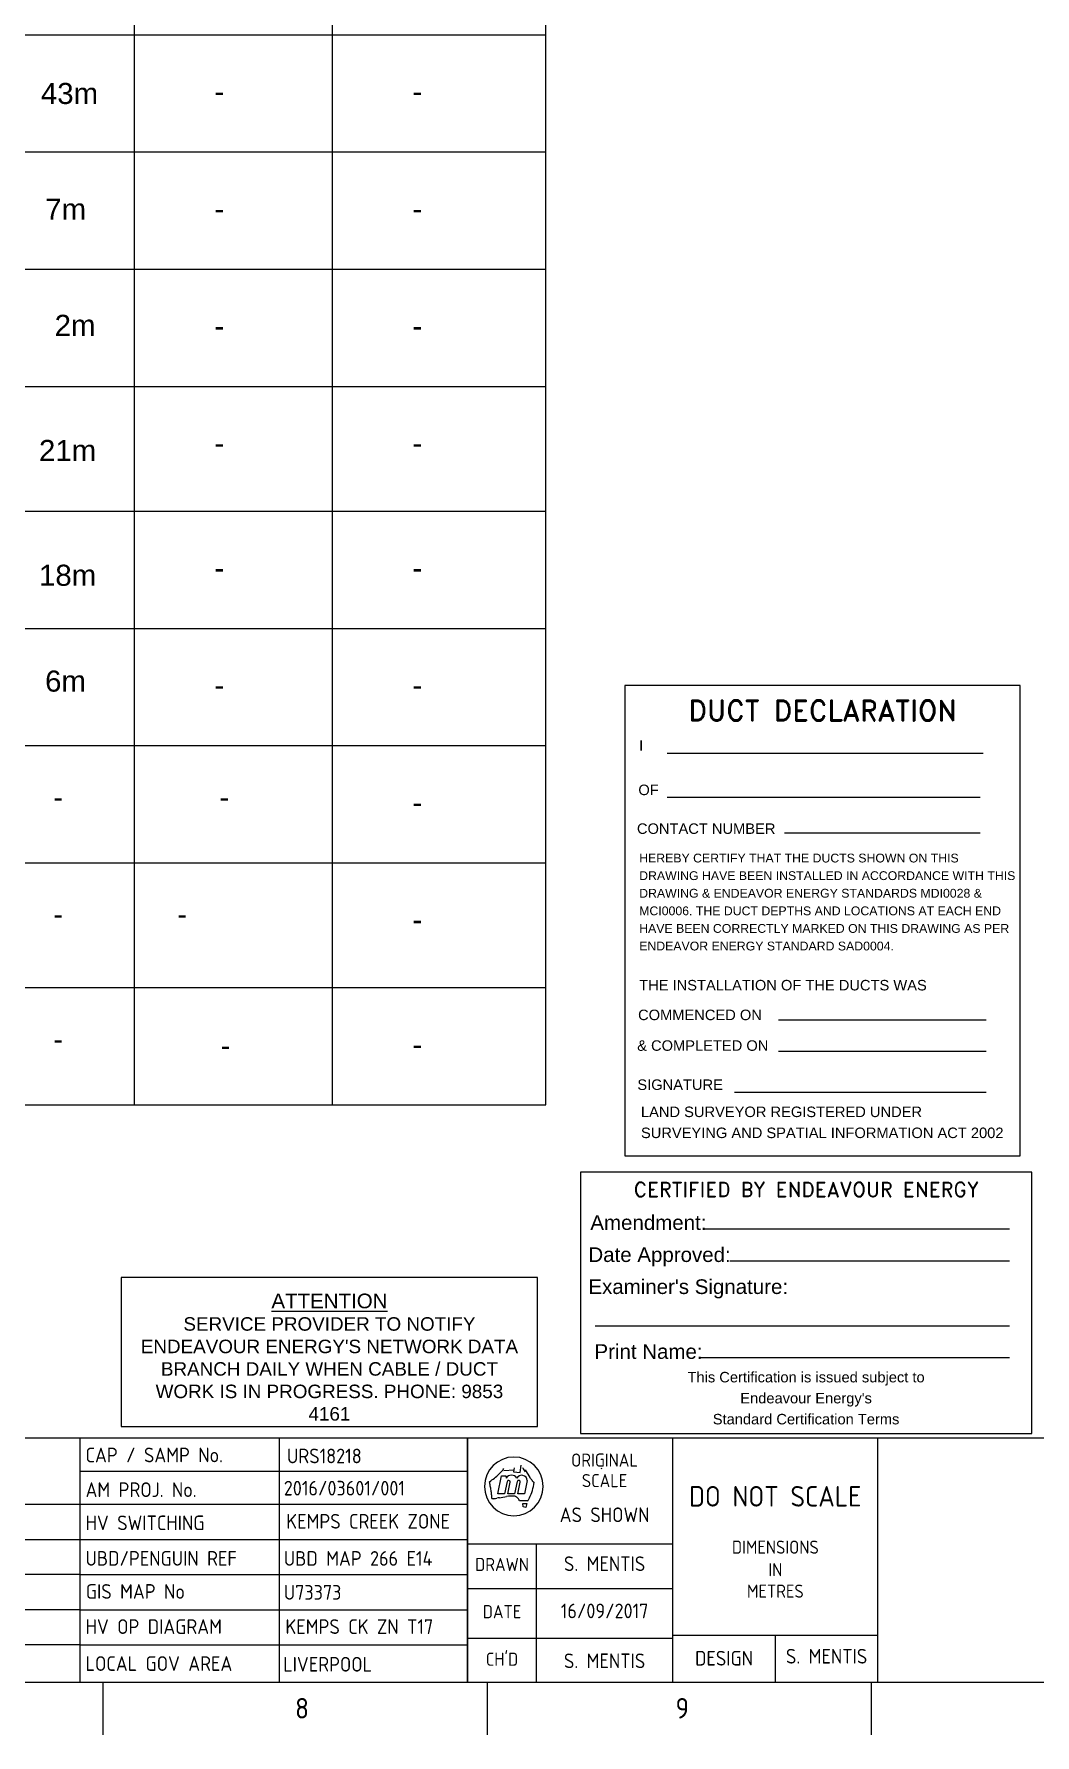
# Paper-space layout 'A1_DET_2' of a CAD drawing. Header units: metres. Extents: x -30 to 845, y -333 to 581.
# Drawn here: x 461.4 to 632.1, y -5.4 to 284.6 of the extents above; entities that cross this region are included whole.
import ezdxf
from ezdxf.enums import TextEntityAlignment as Align

# ---------------------------------------------------------------- set-up
doc = ezdxf.new("R2010")
doc.units = ezdxf.units.M
doc.layers.get('0').update_dxf_attribs({"color": 6})
doc.layers.add('Notes', color=7, linetype='Continuous')
doc.layers.add('SupportsUG_SP_EXT', color=7, linetype='Continuous')
doc.styles.add('Elec', font='romand__.ttf')
doc.styles.add('iecISOCP', font='isocp.shx')
doc.styles.get("Standard").update_dxf_attribs({"font": 'arial.ttf'})

# ---------------------------------------------------------------- blocks, each defined once
blk = doc.blocks.new('Note_Notify Integral')
at = {"layer": 'Notes'}
blk.add_lwpolyline([(0, 0), (71, 0), (71, 25.42), (0, 25.42)], close=True, dxfattribs=at)
at = {"layer": 'Notes', "style": 'iecISOCP'}
for s, insert, char_height, width, attachment_point in [('{\\fArial|b0|i0|c0|p34;\\LATTENTION}', (35.5, 22.68), 2.5, 16.7, 2), ("{\\fArial|b0|i0|c0|p34;SERVICE PROVIDER TO NOTIFY ENDEAVOUR ENERGY'S NETWORK DATA BRANCH DAILY WHEN CABLE / DUCT WORK IS IN PROGRESS. PHONE: 9853 4161}", (35.5, 9.82), 2.3, 66.4, 5)]:
    blk.add_mtext(s, dxfattribs=dict(at, insert=insert, char_height=char_height, width=width, attachment_point=attachment_point))
blk = doc.blocks.new('A1_FRAME_TITLE')
at = {"layer": 'Notes', "color": 3, "linetype": 'Continuous'}
for p, q in [((478.24, 47.62), (478.24, 5.97)), ((544.37, 47.62), (544.37, 5.97)), ((544.37, 41.97), (544.37, 5.97))]:
    blk.add_line(p, q, dxfattribs=at)
at = {"layer": 'Notes', "color": 7}
for p, q in [((512.26, 47.62), (512.26, 5.97)), ((478.24, 41.97), (544.37, 41.97)), ((549.56, 38.09), (550.17, 41.17)), ((550.17, 41.17), (550.92, 41.17)), ((550.56, 42.05), (552.33, 42.16)), ((550.92, 41.17), (550.97, 40.77)), ((552.33, 42.52), (552.22, 41.82)), ((552.22, 41.82), (553.35, 41.71)), ((553.35, 41.71), (553.55, 42.96)), ((554.18, 42.18), (555.01, 40.9)), ((567.1, 42.48), (567.3, 42.44)), ((550.7, 38.09), (549.56, 38.09)), ((551.11, 40.17), (550.7, 38.09)), ((551.27, 38.09), (551.66, 40.06)), ((552.41, 38.09), (551.27, 38.09)), ((552.83, 40.17), (552.41, 38.09)), ((552.98, 38.09), (553.37, 40.06)), ((554.12, 38.09), (552.98, 38.09)), ((554.57, 40.35), (554.12, 38.09)), ((332.81, 36.33), (478.24, 36.33)), ((478.24, 36.33), (544.37, 36.33)), ((554.62, 36.89), (553.22, 36.97)), ((553.22, 36.97), (554.62, 36.89)), ((554.62, 36.89), (553.22, 36.97)), ((553.85, 35.89), (553.78, 36.47)), ((553.78, 36.47), (554.51, 36.47)), ((554.3, 35.74), (553.85, 35.89)), ((554.51, 36.47), (554.3, 35.74)), ((332.78, 30.28), (478.24, 30.28)), ((478.24, 30.33), (544.37, 30.33)), ((556.15, 5.97), (556.15, 29.54)), ((478.24, 24.33), (332.78, 24.33)), ((478.24, 24.33), (544.37, 24.33)), ((544.37, 21.97), (579.37, 21.97)), ((478.24, 18.33), (332.78, 18.33)), ((478.24, 18.33), (544.37, 18.33)), ((478.24, 12.33), (332.78, 12.33)), ((478.24, 12.33), (544.37, 12.33)), ((544.37, 13.47), (579.37, 13.47)), ((596.87, 5.97), (596.87, 13.97))]:
    blk.add_line(p, q, dxfattribs=at)
at = {"layer": 'Notes', "color": 3}
for p, q in [((544.37, 5.97), (544.37, 47.62)), ((579.37, 5.97), (579.37, 47.62)), ((614.37, 5.97), (614.37, 47.62)), ((579.37, 13.97), (614.37, 13.97))]:
    blk.add_line(p, q, dxfattribs=at)
at = {"layer": 'Notes', "color": 7, "linetype": 'Continuous'}
blk.add_line((544.37, 29.54), (579.37, 29.54), dxfattribs=at)
at = {"layer": 'Notes', "linetype": 'Continuous'}
for p, q in [((482.19, 5.97), (482.19, -3.03)), ((547.7, 5.97), (547.7, -3.03)), ((613.21, 5.97), (613.21, -3.03))]:
    blk.add_line(p, q, dxfattribs=at)
at = {"layer": 'Notes', "color": 3, "linetype": 'Continuous', "flags": 128}
for points in [[(123.8, 47.62), (844.88, 47.62)], [(-11.55, 5.97), (844.88, 5.97)]]:
    blk.add_lwpolyline(points, dxfattribs=at)
at = {"layer": 'Notes', "color": 7}
for centre, radius, start, end in [((552.27, 39.37), 5, 0, 180), ((542.41, 49.09), 10.59, 302.5841, 308.1576), ((542.41, 49.09), 10.59, 308.157, 313.7305), ((545.21, 46.16), 6.54, 313.7309, 319.3045), ((545.21, 46.16), 6.54, 319.3047, 324.8782), ((551.87, 40.21), 1.06, 31.7884, 148.2116), ((553.61, 40.3), 0.961, 2.5982, 150.8098), ((578.7, 57.06), 28.87, 210.1483, 211.8601), ((477.01, -10.21), 93.25, 33.1096, 33.2341), ((558.55, 42.96), 4.09, 213.1151, 222.4146), ((552.27, 39.37), 5, 180, 0), ((527.29, 35.61), 21.32, 10.3053, 12.3306), ((527.29, 35.61), 21.32, 8.2795, 10.3048), ((528.59, 35.8), 20.01, 6.2539, 8.2792), ((528.59, 35.8), 20.01, 4.2291, 6.2543), ((551.91, 33.09), 4.63, 85.4613, 100.8824), ((551.39, 40.11), 0.28, 348.6911, 168.6911), ((553.1, 40.11), 0.28, 348.6911, 168.6911), ((548.02, 40.74), 7.69, 331.5942, 341.8897), ((542.7, 42.48), 13.29, 341.8901, 347.8434), ((555.89, 40.53), 0.484, 222.42, 236.4422), ((556.07, 40.81), 0.815, 236.4359, 244.7422), ((553.96, 40.06), 1.76, 347.8434, 354.1409), ((554.11, 40.04), 1.61, 354.1436, 1.0342), ((548.72, 39.42), 2.15, 265.1734, 270.0504), ((548.72, 39.51), 2.24, 270.0438, 274.7322), ((548.65, 40.42), 3.15, 274.7358, 283.0812), ((550.47, 32.55), 4.93, 97.7419, 103.0814), ((546.76, 59.88), 22.65, 277.7418, 280.8825), ((552.2, 36.78), 0.924, 46.5875, 85.4612), ((551.36, 35.89), 2.16, 30.1885, 46.5879), ((554.13, 37.45), 0.75, 311.6083, 321.0792), ((554.18, 37.41), 0.675, 321.0838, 331.5982)]:
    blk.add_arc(centre, radius, start, end, dxfattribs=at)
blk.add_attdef('DRAFT_NUM', (9.35, 23.29), '', height=2.5, rotation=90)
at = {"layer": 'Notes', "color": 7, "style": 'iecISOCP'}
for s, height, p in [('CAP / SAMP No.', 2.5, (479.24, 43.47)), ('AM PROJ. No.', 2.5, (479.24, 37.55)), ('HV SWITCHING', 2.5, (479.24, 31.9)), ('UBD/PENGUIN REF', 2.5, (479.24, 25.84)), ('GIS MAP No', 2.5, (479.29, 20.2)), ('HV OP DIAGRAM', 2.5, (479.24, 14.2)), ('LOCAL GOV AREA', 2.5, (479.24, 7.9)), ('8', 3.5, (514.97, -0.22)), ('9', 3.5, (579.84, -0.22))]:
    blk.add_text(s, height=height, dxfattribs=at).set_placement(p)
for s, height, p in [('ORIGINAL', 2.24, (567.74, 42.73)), ('SCALE', 2.24, (567.74, 39.23)), ('DIMENSIONS', 2.24, (596.87, 27.88)), ('DRAWN', 2.24, (550.26, 24.93)), ('IN', 2.24, (596.87, 24.04)), ('METRES', 2.24, (596.87, 20.38)), ('DATE', 2.24, (550.26, 16.88)), ("CH'D", 2.24, (550.26, 8.77)), ('DESIGN', 2.5, (588.12, 8.81))]:
    blk.add_text(s, height=height, dxfattribs=at).set_placement(p, align=Align.CENTER)
at = {"layer": 'Notes', "insert": (596.84, 37.67), "char_height": 3.5, "width": 29.1, "attachment_point": 5, "style": 'iecISOCP'}
blk.add_mtext('DO NOT SCALE', dxfattribs=at)
at = {"layer": 'Notes', "color": 7, "style": 'iecISOCP', "flags": 8}
blk.add_attdef('VERSION_NO', text='', height=2.5, rotation=90, dxfattribs=at).set_placement((302.04, 43.81), align=Align.MIDDLE_CENTER)
at = {"layer": 'Notes', "color": 7, "style": 'iecISOCP'}
for tag, p in [('CAP_NO', (513.19, 43.46)), ('IE_NUM', (513.05, 37.81)), ('REF_No_1', (335.24, 32.31)), ('REF_1', (362.52, 32.31)), ('GEN_WO', (441.71, 31.76)), ('HV_SWITCH', (513.46, 32.16)), ('REF_No_2', (335.24, 26.31)), ('REF_2', (362.52, 26.31)), ('OH_WO', (441.71, 25.81)), ('UBD_REF', (513.05, 25.83)), ('REF_No_3', (335.24, 20.31)), ('REF_3', (362.52, 20.31)), ('UG_WO', (441.71, 20.05)), ('GIS_MAP_No', (513.05, 20.04)), ('REF_No_4', (335.24, 14.31)), ('REF_4', (362.52, 14.31)), ('SUB_WO', (441.71, 13.81)), ('HV_OP_DIAG', (513.33, 14.2)), ('LGA', (512.95, 7.78))]:
    blk.add_attdef(tag, p, '', height=2.5, dxfattribs=at)
at = {"layer": 'Notes', "style": 'iecISOCP'}
for tag, p in [('T1', (684.37, 39.47)), ('T2', (684.37, 34.35)), ('T3', (684.37, 28.92)), ('T4', (684.37, 23.66)), ('T5', (684.37, 18.23)), ('T6', (684.37, 12.97))]:
    blk.add_attdef(tag, text='', height=3.5, dxfattribs=at).set_placement(p, align=Align.CENTER)
at = {"layer": 'Notes', "color": 7, "style": 'iecISOCP'}
for tag, p in [('scale', (567.76, 33.27)), ('DRAWN', (567.76, 24.93)), ('DATE', (567.76, 16.88)), ('DESIGN', (605.62, 9.15)), ('CHD', (567.76, 8.37))]:
    blk.add_attdef(tag, text='', height=2.5, dxfattribs=at).set_placement(p, align=Align.CENTER)
at = {"layer": 'Notes', "color": 4, "style": 'iecISOCP'}
blk.add_attdef('NUM', text='', height=7, dxfattribs=at).set_placement((812.88, 20.12), align=Align.MIDDLE_CENTER)
at = {"layer": 'Notes', "color": 1, "style": 'iecISOCP'}
blk.add_attdef('REV', text='', height=5, dxfattribs=at).set_placement((840.57, 17.1), align=Align.CENTER)
at = {"layer": 'Notes', "color": 7, "style": 'iecISOCP'}
for tag, p in [('NS', (811.23, 8.12)), ('SHTS', (825.93, 8.12))]:
    blk.add_attdef(tag, text='', height=2.5, dxfattribs=at).set_placement(p, align=Align.MIDDLE)
at = {"layer": 'Notes', "style": 'iecISOCP'}
blk.add_attdef('ExportID', (-11.47, 2.39), '', height=2.5, dxfattribs=at)
at = {"layer": 'Notes', "style": 'iecISOCP', "flags": 1}
for tag, p in [('ProjectType', (-6.37, -26.8)), ('ProjectNumber', (3.01, -26.82)), ('DrawingNumber', (14.96, -26.8)), ('ProjectDescription', (27.02, -26.83)), ('ExportDate', (39.74, -26.79)), ('ExportUserName', (48.61, -26.8)), ('DesignerCompanyName', (60.94, -26.79)), ('ExportAreaOfInterest', (76.55, -26.81)), ('GIS_SUCCESS', (91.45, -26.78)), ('CAD_SUCCESS', (101.24, -26.78)), ('DEPOTCODE', (111.56, -26.88)), ('ExportCategories', (119.53, -26.8)), ('Comments', (133.84, -26.88))]:
    blk.add_attdef(tag, p, '', height=1, dxfattribs=at)
blk = doc.blocks.new('NOTE_CERTIFIED-BY-IE')
at = {"color": 7, "linetype": 'Continuous', "lineweight": -3}
for p, q in [((21.25, 34.9), (73.15, 34.9)), ((25.46, 29.41), (73.15, 29.41)), ((2.51, 18.32), (73.15, 18.32)), ((20.45, 12.96), (73.15, 12.96))]:
    blk.add_line(p, q, dxfattribs=at)
blk.add_lwpolyline([(0, 0), (76.98, 0), (76.98, 44.52), (0, 44.52)], close=True)
at = {"color": 7, "lineweight": -3, "style": 'Elec'}
blk.add_text('CERTIFIED BY ENDEAVOUR ENERGY', height=2.52, dxfattribs=at).set_placement((38.51, 41.58), align=Align.MIDDLE_CENTER)
at = {"color": 7, "lineweight": -3}
for s, p in [('Amendment:', (1.7, 35.94)), ('Date Approved:', (1.37, 30.47)), ("Examiner's Signature:", (1.37, 25.01))]:
    blk.add_text(s, height=2.5, dxfattribs=at).set_placement(p, align=Align.MIDDLE_LEFT)
blk.add_text('Print Name:', height=2.5, dxfattribs=at).set_placement((2.4, 11.95), align=Align.BOTTOM_LEFT)
at = {"color": 7, "lineweight": -3, "insert": (38.49, 5.99), "char_height": 1.79, "attachment_point": 5, "line_spacing_factor": 1.2}
blk.add_mtext("This Certification is issued subject to \\PEndeavour Energy's \\PStandard Certification Terms", dxfattribs=at)
at = {"color": 7, "lineweight": -3, "flags": 4}
for tag, p in [('AMENDMENT', (21.25, 34.9)), ('DATE_APPROVED', (25.46, 29.41)), ('PRINT_NAME', (20.45, 12.96))]:
    blk.add_attdef(tag, p, '', height=2.5, dxfattribs=at)
blk = doc.blocks.new('NOTE_DUCT-DECLARATION')
at = {"color": 7, "lineweight": -3}
for p, q in [((61.11, 68.59), (7.21, 68.59)), ((60.6, 61.1), (7.21, 61.1)), ((60.6, 54.98), (27.21, 54.98)), ((61.64, 23.1), (26.21, 23.1)), ((61.64, 17.75), (26.21, 17.75)), ((61.64, 10.78), (18.71, 10.78)), ((61.64, 10.78), (18.71, 10.78))]:
    blk.add_line(p, q, dxfattribs=at)
at = {"lineweight": -3}
blk.add_lwpolyline([(0, 0), (67.43, 0), (67.43, 80.18), (0, 80.18)], close=True, dxfattribs=at)
at = {"color": 7, "lineweight": -3, "style": 'Elec'}
blk.add_text('DUCT DECLARATION', height=3.5, dxfattribs=at).set_placement((33.72, 75.91), align=Align.MIDDLE_CENTER)
at = {"color": 7, "lineweight": -3}
for s, p in [('I ', (2.44, 70.85)), ('OF', (2.31, 63.27)), ('CONTACT NUMBER ', (2.07, 56.66)), ('THE INSTALLATION OF THE DUCTS WAS ', (2.45, 29.97)), ('COMMENCED ON', (2.26, 24.9)), ('& COMPLETED ON', (2.11, 19.67)), ('SIGNATURE', (2.14, 13)), ('SIGNATURE', (2.14, 13))]:
    blk.add_text(s, height=1.79, dxfattribs=at).set_placement(p, align=Align.TOP_LEFT)
at = {"color": 7, "lineweight": -3, "insert": (2.45, 51.5), "char_height": 1.5, "attachment_point": 1, "line_spacing_factor": 1.2}
blk.add_mtext('HEREBY CERTIFY THAT THE DUCTS SHOWN ON THIS \\PDRAWING HAVE BEEN INSTALLED IN ACCORDANCE WITH THIS \\PDRAWING & ENDEAVOR ENERGY STANDARDS MDI0028 & \\PMCI0006. THE DUCT DEPTHS AND LOCATIONS AT EACH END \\PHAVE BEEN CORRECTLY MARKED ON THIS DRAWING AS PER \\PENDEAVOR ENERGY STANDARD SAD0004.', dxfattribs=at)
at = {"color": 7, "lineweight": -3, "insert": (2.75, 8.37), "char_height": 1.79, "width": 62.46, "attachment_point": 1, "line_spacing_factor": 1.2}
blk.add_mtext('LAND SURVEYOR REGISTERED UNDER SURVEYING AND SPATIAL INFORMATION ACT 2002', dxfattribs=at)
at = {"color": 7, "lineweight": -3, "flags": 4}
for tag, p in [('DUCT_DECLARATION', (7.21, 68.59)), ('DUCTDECLARATION_OF', (7.21, 61.1)), ('CONTACT_NO', (27.21, 54.98)), ('COMPLETED_ON', (26.21, 17.75))]:
    blk.add_attdef(tag, p, '', height=1.79, dxfattribs=at)
blk.add_attdef('COMMENCED_ON', text='', height=1.79, dxfattribs=at).set_placement((26.21, 24.89), align=Align.TOP_LEFT)
blk = doc.blocks.new('NOTE_NEW-DUCT-REQ')
for p, q in [((112.97, -1226.71), (112.97, -1664.64)), ((146.74, -1226.71), (146.74, -1664.64)), ((-92.51, -1482.17), (183.15, -1482.17)), ((-92.51, -1502.16), (183.15, -1502.16)), ((-92.51, -1522.14), (183.15, -1522.14)), ((-92.51, -1542.13), (183.15, -1542.13)), ((-92.6, -1563.41), (183.15, -1563.41)), ((-92.6, -1583.4), (183.15, -1583.4)), ((-92.6, -1603.39), (183.15, -1603.39)), ((-92.51, -1623.38), (183.15, -1623.38)), ((-92.6, -1644.65), (183.15, -1644.65)), ((-92.6, -1664.64), (183.15, -1664.64))]:
    blk.add_line(p, q)
blk.add_lwpolyline([(183.15, -1664.64), (183.17, -1197.23), (-92.49, -1197.06), (-92.51, -1664.64)])
at = {"color": 1, "lineweight": -3, "char_height": 3.591, "width": 11.2588, "attachment_point": 1}
for s, insert in [('{\\C7;43m}', (97.05, -1490.38)), ('{\\C7;-}', (126.65, -1490.05)), ('{\\C7;-}', (160.42, -1490.05)), ('{\\C7;7m}', (97.8, -1510.11)), ('{\\C7;-}', (126.65, -1510.04)), ('{\\C7;-}', (160.42, -1510.04)), ('{\\C7;2m}', (99.4, -1529.92)), ('{\\C7;-}', (126.65, -1530.02)), ('{\\C7;-}', (160.42, -1530.02)), ('{\\C7;21m}', (96.73, -1551.26)), ('{\\C7;-}', (126.65, -1550.01)), ('{\\C7;-}', (160.42, -1550.01)), ('{\\C7;18m}', (96.73, -1572.54)), ('{\\C7;-}', (126.65, -1571.29)), ('{\\C7;-}', (160.42, -1571.29)), ('{\\C7;6m}', (97.77, -1590.59)), ('{\\C7;-}', (126.65, -1591.28)), ('{\\C7;-}', (160.42, -1591.28)), ('{\\C7;-}', (99.17, -1610.36)), ('{\\C7;-}', (127.49, -1610.36)), ('{\\C7;-}', (160.42, -1611.27)), ('{\\C7;-}', (99.17, -1630.34)), ('{\\C7;-}', (120.31, -1630.34)), ('{\\C7;-}', (160.42, -1631.26)), ('{\\C7;-}', (99.17, -1651.62)), ('{\\C7;-}', (127.69, -1652.71)), ('{\\C7;-}', (160.42, -1652.53))]:
    blk.add_mtext(s, dxfattribs=dict(at, insert=insert))

psp = doc.layouts.new('A1_DET_2')

# ---------------------------------------------------------------- block references
at = {"layer": 'Notes'}
for name, p in [('NOTE_NEW-DUCT-REQ', (365.49, 1766.68)), ('NOTE_DUCT-DECLARATION', (562.12, 93.37)), ('NOTE_CERTIFIED-BY-IE', (554.54, 46.02))]:
    psp.add_blockref(name, p, dxfattribs=at)
at = {"layer": 'Notes', "color": 7}
psp.add_blockref('Note_Notify Integral', (476.25, 47.17), dxfattribs=at)
at = {"layer": 'SupportsUG_SP_EXT'}
ref = psp.add_blockref('A1_FRAME_TITLE', (-9.08, -2.39), dxfattribs=at)
ref.add_attrib('DESIGN', 'S. MENTIS', dxfattribs={"layer": 'Notes', "color": 7, "height": 2.5, "style": 'iecISOCP'}).set_placement((596.53, 6.76), align=Align.CENTER)
ref.add_attrib('DRAWN', 'S. MENTIS', dxfattribs={"layer": 'Notes', "color": 7, "height": 2.5, "style": 'iecISOCP'}).set_placement((558.67, 22.54), align=Align.CENTER)
ref.add_attrib('DATE', '16/09/2017', dxfattribs={"layer": 'Notes', "color": 7, "height": 2.5, "style": 'iecISOCP'}).set_placement((558.67, 14.49), align=Align.CENTER)
ref.add_attrib('CHD', 'S. MENTIS', dxfattribs={"layer": 'Notes', "color": 7, "height": 2.5, "style": 'iecISOCP'}).set_placement((558.67, 5.98), align=Align.CENTER)
ref.add_attrib('scale', 'AS SHOWN', dxfattribs={"layer": 'Notes', "color": 7, "height": 2.5, "style": 'iecISOCP'}).set_placement((558.67, 30.88), align=Align.CENTER)
ref.add_attrib('CAP_NO', 'URS18218', dxfattribs={"layer": 'Notes', "color": 7, "height": 2.5, "style": 'iecISOCP'}).set_placement((510.88, 42.16), align=Align.MIDDLE_CENTER)
ref.add_attrib('IE_NUM', '2016/03601/001', (503.97, 35.42), dxfattribs={"layer": 'Notes', "color": 7, "height": 2.5, "style": 'iecISOCP'})
ref.add_attrib('HV_SWITCH', 'KEMPS CREEK ZONE', (504.38, 29.77), dxfattribs={"layer": 'Notes', "color": 7, "height": 2.5, "style": 'iecISOCP'})
ref.add_attrib('UBD_REF', 'UBD MAP 266 E14', (503.97, 23.44), dxfattribs={"layer": 'Notes', "color": 7, "height": 2.5, "style": 'iecISOCP'})
ref.add_attrib('GIS_MAP_No', 'U73373', (503.97, 17.65), dxfattribs={"layer": 'Notes', "color": 7, "height": 2.5, "style": 'iecISOCP'})
ref.add_attrib('HV_OP_DIAG', 'KEMPS CK ZN T17', (504.24, 11.81), dxfattribs={"layer": 'Notes', "color": 7, "height": 2.5, "style": 'iecISOCP'})
ref.add_attrib('LGA', 'LIVERPOOL', (503.86, 5.39), dxfattribs={"layer": 'Notes', "color": 7, "height": 2.5, "style": 'iecISOCP'})

doc.saveas('drawing.dxf')
